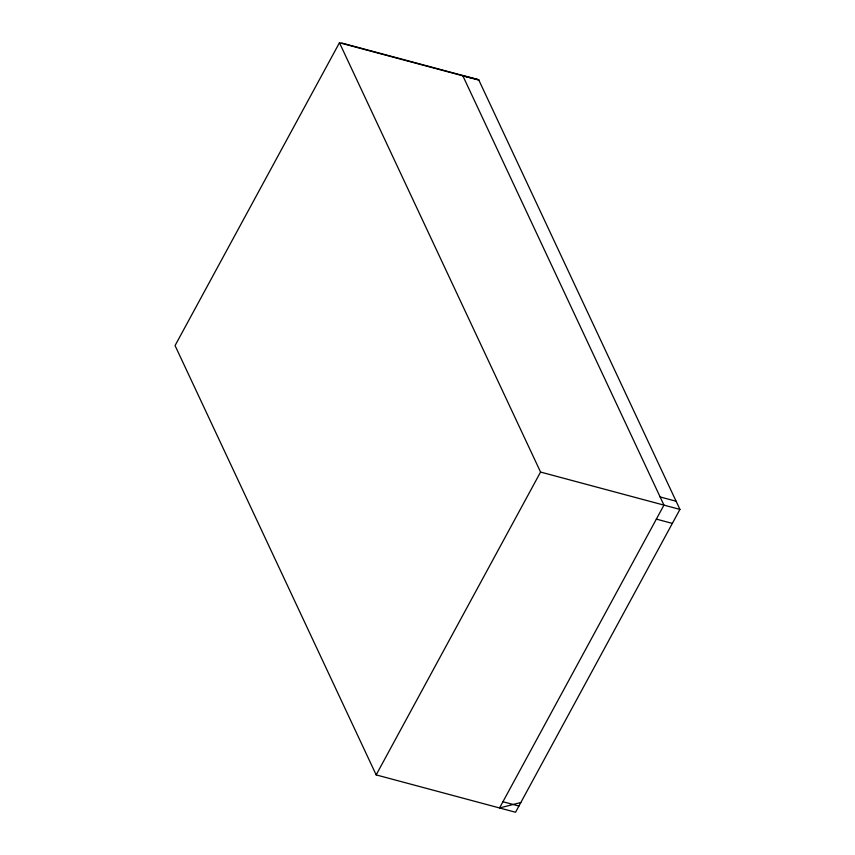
<?xml version="1.0" encoding="UTF-8"?>
<svg xmlns="http://www.w3.org/2000/svg" width="855" height="855" viewBox="0 0 855 855"><rect width="100%" height="100%" fill="white"/><g stroke="black" fill="none" stroke-linecap="round" stroke-linejoin="round"><path stroke-width="1.28" d="M478.832 80.103L339.456 42.75L175.061 345.591L376.168 774.897L515.544 812.25L679.939 509.409L478.661 79.718L341.808 43.049M376.168 774.897L540.563 472.056L339.456 42.75M520.823 802.514L499.555 807.964L663.95 505.123L462.673 75.443M462.854 75.817L478.661 79.718M660.124 496.947L676.113 501.233M540.563 472.056L679.939 509.409M656.362 519.113L672.34 523.399M502.932 801.744L518.921 806.03"/></g></svg>
